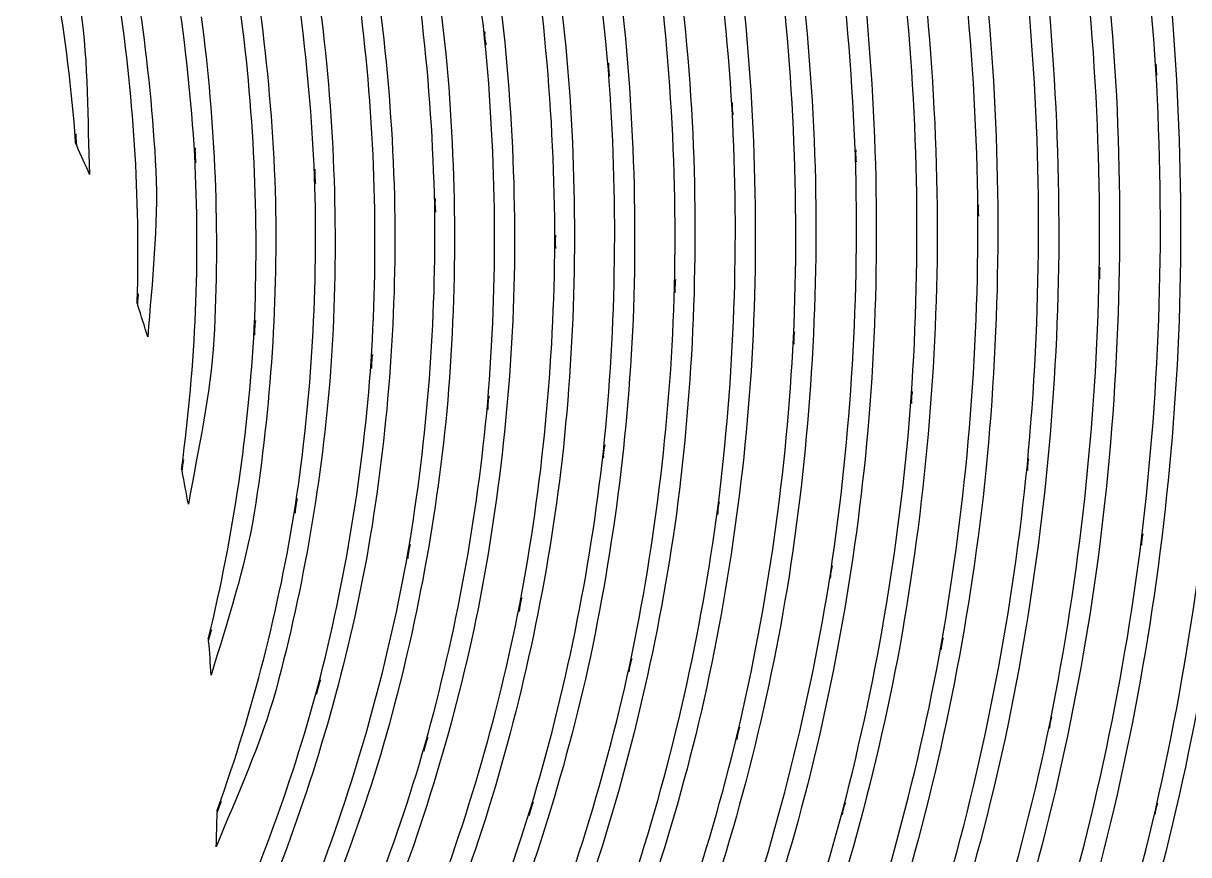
# Model space of a CAD drawing. Extents: x 289 to 439, y 190 to 340.
# Drawn here: x 395.28 to 420.6, y 263.85 to 281.93 of the extents above; entities that cross this region are included whole.
import ezdxf

# ---------------------------------------------------------------- set-up
doc = ezdxf.new("R2010")
doc.units = 0
doc.layers.add('seconds_wheel', color=7, linetype='CONTINUOUS')

msp = doc.modelspace()

# ---------------------------------------------------------------- linework, layer by layer
at = {"layer": 'seconds_wheel', "color": 7}
for p, q in [((405.332905, 281.459933), (405.303047, 281.747266)), ((405.304218, 281.603792), (405.304211, 281.603792)), ((407.991814, 280.919389), (407.991809, 280.919389)), ((408.016237, 280.780955), (407.993748, 281.058594)), ((419.888048, 280.917449), (419.888048, 280.917449)), ((419.905884, 280.800733), (419.891538, 281.034555)), ((410.679796, 280.065917), (410.679796, 280.065917)), ((410.699959, 279.934078), (410.684836, 280.202023)), ((396.439905, 279.269062), (396.421679, 279.5277)), ((399.004583, 279.061608), (399.004583, 279.061608)), ((399.029012, 278.901071), (399.011173, 279.223305)), ((413.375537, 278.917746), (413.367005, 279.177161)), ((413.359251, 279.046482), (413.359251, 279.046482)), ((401.608036, 278.598616), (401.608036, 278.598616)), ((401.628588, 278.444285), (401.616956, 278.754883)), ((404.235918, 277.822309), (404.230489, 278.121278)), ((404.218856, 277.971211), (404.218856, 277.971211)), ((416.02165, 277.856821), (416.021644, 277.856821)), ((416.034054, 277.732348), (416.032119, 277.982843)), ((406.842861, 277.033207), (406.843243, 277.322093)), ((406.829281, 277.179395), (406.829289, 277.179395)), ((418.667752, 276.377886), (418.671628, 276.619852)), ((409.440888, 276.077755), (409.447478, 276.355784)), ((418.658446, 276.500806), (418.658446, 276.500806)), ((397.769938, 275.793135), (397.778081, 276.042857)), ((409.431192, 276.218126), (409.431192, 276.218126)), ((400.298166, 275.309594), (400.298166, 275.309594)), ((400.305922, 275.147507), (400.321821, 275.469351)), ((412.014869, 275.088954), (412.014869, 275.088954)), ((412.021075, 274.954402), (412.033871, 275.223122)), ((402.839189, 274.578658), (402.839189, 274.578658)), ((402.843842, 274.421224), (402.864394, 274.731049)), ((405.37169, 273.530141), (405.397282, 273.82872)), ((414.573342, 273.796148), (414.573342, 273.796148)), ((414.576058, 273.664694), (414.594281, 273.922947)), ((405.370527, 273.682145), (405.37052, 273.682145)), ((407.881687, 272.473092), (407.912319, 272.760427)), ((407.883624, 272.619669), (407.883622, 272.619669)), ((398.72927, 272.191575), (398.763392, 272.435867)), ((417.095758, 272.207474), (417.120187, 272.457196)), ((417.096145, 272.331947), (417.09614, 272.331947)), ((401.183822, 271.281104), (401.233066, 271.599458)), ((410.365319, 271.251245), (410.40138, 271.527335)), ((401.193128, 271.443964), (401.193128, 271.443964)), ((410.370359, 271.389677), (410.370359, 271.389677)), ((419.573571, 270.585066), (419.603042, 270.825868)), ((419.577447, 270.707212), (419.577447, 270.707212)), ((403.631394, 270.293853), (403.684518, 270.599801)), ((403.643414, 270.449347), (403.643414, 270.449347)), ((412.814441, 269.864599), (412.855156, 270.12983)), ((412.822584, 269.998764), (412.822584, 269.998764)), ((406.052598, 269.142969), (406.109212, 269.436895)), ((406.067331, 269.29381), (406.067331, 269.29381)), ((399.306265, 268.502768), (399.365979, 268.745123)), ((415.220133, 268.314315), (415.26589, 268.569853)), ((415.230992, 268.443054), (415.230992, 268.443054)), ((408.438515, 267.829998), (408.499005, 268.111901)), ((408.455577, 267.974633), (408.455577, 267.974633)), ((401.652241, 267.344127), (401.734449, 267.655502)), ((401.678609, 267.505051), (401.678609, 267.505051)), ((417.574644, 266.602722), (417.624278, 266.847788)), ((417.588603, 266.729131), (417.588603, 266.729131)), ((403.983483, 266.105995), (404.068405, 266.404574)), ((410.781003, 266.354551), (410.844983, 266.625211)), ((410.800779, 266.495309), (410.800779, 266.495309)), ((404.011402, 266.258386), (404.011402, 266.258386)), ((399.490451, 264.765103), (399.580025, 265.012498)), ((406.270909, 264.70849), (406.358157, 264.994659)), ((413.071529, 264.719735), (413.139388, 264.97915)), ((419.868659, 264.729428), (419.923336, 264.965964)), ((406.300767, 264.855451), (406.300767, 264.855451)), ((413.093631, 264.853901), (413.093631, 264.853901)), ((419.884945, 264.849635), (419.884945, 264.849635))]:
    msp.add_line(p, q, dxfattribs=at)
for points in [[(414.517505, 291.789601), (415.397877, 288.546305), (415.985092, 285.230931), (416.274079, 281.882984)], [(419.888048, 280.917449), (419.665072, 284.450526), (419.127295, 287.95656), (418.280375, 291.394081)], [(417.461804, 290.997009), (418.285588, 287.606996), (418.804911, 284.149896), (419.013251, 280.667341)], [(420.410367, 290.02876), (421.168628, 286.492173), (421.609495, 282.895524), (421.72838, 279.280305)], [(405.304211, 281.603792), (405.011155, 284.36112), (404.469583, 287.085798), (403.684518, 289.745304)], [(407.991809, 280.919389), (407.74996, 283.809103), (407.247962, 286.670691), (406.490772, 289.469991)], [(400.158958, 289.344744), (400.933731, 286.867355), (401.480904, 284.324819), (401.793775, 281.748042)], [(402.912478, 289.262537), (403.669591, 286.648354), (404.187079, 283.971297), (404.460048, 281.263335)], [(405.702446, 289.015144), (406.433138, 286.261703), (406.912652, 283.448268), (407.1364, 280.608401)], [(410.679796, 280.065917), (410.497863, 283.088677), (410.044549, 286.088796), (409.323782, 289.030267)], [(408.520333, 288.601399), (409.215725, 285.708541), (409.648222, 282.759057), (409.813916, 279.788277)], [(413.359251, 279.046482), (413.246121, 282.200298), (412.849767, 285.337086), (412.175016, 288.419924)], [(411.357222, 288.019751), (412.008699, 284.985437), (412.385711, 281.898909), (412.484065, 278.797151)], [(416.021644, 277.856813), (415.986583, 281.140013), (415.657462, 284.413465), (415.037497, 287.637794)], [(414.205354, 287.269426), (414.803983, 284.093899), (415.116286, 280.871473), (415.138704, 277.64006)], [(418.658446, 276.500801), (418.709772, 279.912078), (418.456482, 283.320553), (417.900365, 286.68661)], [(399.004586, 279.061608), (398.86157, 281.451884), (398.499597, 283.82364), (397.922334, 286.147621)], [(417.056976, 286.345382), (417.593238, 283.02861), (417.830953, 279.670693), (417.768526, 276.31119)], [(396.417034, 279.359797), (396.244819, 281.622582), (395.864575, 283.864401), (395.279722, 286.057273)], [(401.608024, 278.598616), (401.502879, 281.116425), (401.168094, 283.618974), (400.607201, 286.075885)], [(397.149515, 285.66757), (397.699114, 283.388379), (398.036523, 281.063668), (398.159644, 278.722312)], [(404.218856, 277.971211), (404.160166, 280.61715), (403.861483, 283.251894), (403.325446, 285.843615)], [(399.817725, 285.623752), (400.352819, 283.21178), (400.664973, 280.756623), (400.751851, 278.287628)], [(402.521611, 285.415909), (403.033012, 282.871706), (403.311019, 280.286348), (403.352978, 277.691634)], [(406.829289, 277.179395), (406.826056, 279.951672), (406.572344, 282.717872), (406.069658, 285.444216)], [(419.902394, 285.248782), (420.367423, 281.791763), (420.521962, 278.300126), (420.365386, 274.815581)], [(405.251087, 285.046757), (405.730932, 282.367081), (405.965809, 279.649797), (405.954105, 276.92735)], [(409.431192, 276.218126), (409.492514, 279.117501), (409.292002, 282.01601), (408.831708, 284.879244)], [(408.000341, 284.50854), (408.439299, 281.693987), (408.621698, 278.845781), (408.547475, 275.998263)], [(412.014869, 275.088954), (412.149732, 278.114397), (412.012041, 281.145175), (411.602677, 284.145592)], [(410.759288, 283.802419), (411.14861, 280.851705), (411.270532, 277.872277), (411.124563, 274.899725)], [(414.573342, 273.796148), (414.78997, 276.943554), (414.72416, 280.103817), (414.375583, 283.239386)], [(413.520172, 282.927622), (413.850997, 279.841246), (413.902832, 276.731777), (413.676442, 273.636001)], [(397.756368, 275.878833), (397.821361, 278.14746), (397.677739, 280.416545), (397.325172, 282.658514)], [(400.298166, 275.309594), (400.405688, 277.701963), (400.294034, 280.098642), (399.962749, 282.470449)], [(396.520949, 282.232747), (396.698762, 281.042986), (396.665747, 279.837886), (396.721424, 278.63739)], [(402.839189, 274.578658), (402.997358, 277.093486), (402.926139, 279.617259), (402.625142, 282.119133)], [(417.09614, 272.331947), (417.404297, 275.601183), (417.419427, 278.891057), (417.139957, 282.162951)], [(399.144178, 282.07105), (399.45231, 279.747224), (399.545237, 277.400554), (399.422981, 275.059486)], [(416.274079, 281.882984), (416.537139, 278.662201), (416.510646, 275.424849), (416.195364, 272.208638)], [(401.793775, 281.748042), (402.07339, 279.294631), (402.126802, 276.821296), (401.955473, 274.358018)], [(405.303047, 281.747266), (405.307957, 281.699587), (405.299451, 281.651486), (405.304218, 281.603792)], [(405.37052, 273.682145), (405.588527, 276.319214), (405.566672, 278.970549), (405.304211, 281.603792)], [(405.304211, 281.603792), (405.309391, 281.555067), (405.327883, 281.508678), (405.332905, 281.459933)], [(404.460048, 281.263335), (404.702945, 278.678947), (404.709227, 276.078129), (404.479823, 273.492527)], [(407.883622, 272.619669), (408.170308, 275.377389), (408.206815, 278.155038), (407.991809, 280.919389)], [(407.993748, 281.058594), (407.997495, 281.012237), (407.988197, 280.965754), (407.991814, 280.919389)], [(407.991809, 280.919389), (407.995726, 280.872596), (408.01246, 280.82776), (408.016237, 280.780955)], [(419.577447, 270.707212), (419.985282, 274.094701), (420.089228, 277.51151), (419.888048, 280.917449)], [(419.891538, 281.034555), (419.893931, 280.995493), (419.885742, 280.956512), (419.888048, 280.917449)], [(419.888048, 280.917449), (419.890543, 280.878092), (419.903479, 280.840096), (419.905884, 280.800733)], [(407.1364, 280.608401), (407.333614, 277.893279), (407.283328, 275.16642), (406.987109, 272.460296)], [(419.013251, 280.667341), (419.200072, 277.312489), (419.085447, 273.947714), (418.672018, 270.612984)], [(410.370359, 271.389677), (410.734373, 274.266756), (410.838126, 277.170193), (410.679796, 280.065917)], [(410.684836, 280.202023), (410.68745, 280.156599), (410.677312, 280.111346), (410.679796, 280.065917)], [(410.679796, 280.065917), (410.682471, 280.021451), (410.697401, 279.978555), (410.699959, 279.934078)], [(409.813916, 279.788277), (409.956415, 276.942533), (409.840788, 274.090356), (409.469193, 271.265594)], [(396.421679, 279.5277), (396.425681, 279.471723), (396.4133, 279.415787), (396.417026, 279.359797)], [(396.415863, 279.321796), (396.416423, 279.334464), (396.417874, 279.347126), (396.417034, 279.359797)], [(396.427885, 279.295427), (396.42396, 279.30426), (396.419796, 279.312968), (396.415863, 279.321796)], [(396.417026, 279.359797), (396.418681, 279.338054), (396.423329, 279.316748), (396.427885, 279.295427)], [(396.721424, 278.63739), (396.631939, 278.850294), (396.533384, 279.058286), (396.439905, 279.269062)], [(398.72423, 272.273007), (399.026533, 274.522714), (399.120821, 276.794558), (399.004586, 279.061608)], [(399.011173, 279.223305), (399.014182, 279.169313), (399.001814, 279.115604), (399.004583, 279.061608)], [(399.004583, 279.061608), (399.007824, 279.007458), (399.025998, 278.955238), (399.029012, 278.901071)], [(413.367005, 279.177161), (413.368456, 279.133458), (413.357905, 279.090185), (413.359251, 279.046482)], [(412.484065, 278.797151), (412.562874, 275.822431), (412.373264, 272.846787), (411.917542, 269.90609)], [(412.822584, 269.998764), (413.272808, 272.992682), (413.452522, 276.02063), (413.359251, 279.046482)], [(413.359251, 279.046482), (413.360804, 279.003167), (413.374089, 278.961067), (413.375537, 278.917746)], [(398.159644, 278.722312), (398.212292, 277.51613), (398.077963, 276.315451), (397.982435, 275.112996)], [(401.193115, 271.443964), (401.549906, 273.811342), (401.689318, 276.205844), (401.608024, 278.598616)], [(401.616956, 278.754883), (401.618941, 278.702628), (401.60626, 278.650874), (401.608036, 278.598616)], [(401.608036, 278.598616), (401.6102, 278.546653), (401.626613, 278.496261), (401.628588, 278.444285)], [(400.751851, 278.287628), (400.815325, 275.945035), (400.66259, 273.602032), (400.296615, 271.287309)], [(404.230489, 278.121278), (404.231431, 278.070997), (404.218103, 278.021488), (404.218856, 277.971211)], [(403.643414, 270.449347), (404.063769, 272.933984), (404.256631, 275.45134), (404.218856, 277.971211)], [(404.218856, 277.971211), (404.219976, 277.921159), (404.234982, 277.872371), (404.235918, 277.822309)], [(415.230992, 268.443046), (415.776001, 271.55111), (416.040814, 274.701458), (416.021644, 277.856813)], [(416.032119, 277.982843), (416.032475, 277.940604), (416.021392, 277.89906), (416.02165, 277.856821)], [(416.021644, 277.856821), (416.022077, 277.815042), (416.033702, 277.774129), (416.034054, 277.732348)], [(403.352978, 277.691634), (403.374726, 275.22202), (403.170003, 272.756077), (402.741861, 270.323711)], [(415.138704, 277.64006), (415.145289, 274.535189), (414.872193, 271.436737), (414.323234, 268.381011)], [(406.843243, 277.322093), (406.843243, 277.274198), (406.829538, 277.227288), (406.829281, 277.179395)], [(406.067331, 269.29381), (406.559866, 271.893961), (406.815167, 274.53314), (406.829289, 277.179395)], [(406.829289, 277.179395), (406.829289, 277.130357), (406.842963, 277.08225), (406.842861, 277.033207)], [(405.954105, 276.92735), (405.925527, 274.332426), (405.660133, 271.746022), (405.161902, 269.199195)], [(418.671628, 276.619852), (418.670941, 276.57985), (418.659222, 276.540805), (418.658446, 276.500806)], [(409.447478, 276.355784), (409.446358, 276.30949), (409.432447, 276.264413), (409.431192, 276.218126)], [(417.768526, 276.31119), (417.693697, 273.080261), (417.328395, 269.862993), (416.678518, 266.697336)], [(417.588603, 266.729126), (418.236624, 269.948029), (418.594662, 273.21799), (418.658446, 276.500801)], [(418.658446, 276.500806), (418.657835, 276.459636), (418.668459, 276.419056), (418.667752, 276.377886)], [(397.778081, 276.042857), (397.776248, 275.987608), (397.758476, 275.934064), (397.756368, 275.878833)], [(408.455577, 267.974633), (409.029207, 270.687494), (409.356104, 273.446279), (409.431192, 276.218126)], [(409.431192, 276.218126), (409.430199, 276.171137), (409.442018, 276.124746), (409.440888, 276.077755)], [(397.752102, 275.845872), (397.752942, 275.856919), (397.755943, 275.867737), (397.756368, 275.878833)], [(397.759858, 275.822606), (397.757338, 275.830395), (397.75463, 275.838085), (397.752102, 275.845872)], [(397.756368, 275.878833), (397.755834, 275.860019), (397.758048, 275.841323), (397.759858, 275.822606)], [(397.982435, 275.112996), (397.913952, 275.340809), (397.842832, 275.56727), (397.769938, 275.793135)], [(408.547475, 275.998263), (408.459769, 273.277307), (408.12474, 270.570292), (407.547042, 267.909877)], [(399.310918, 268.589629), (399.846231, 270.794594), (400.176824, 273.043576), (400.298166, 275.309594)], [(400.298166, 275.309594), (400.295722, 275.255439), (400.308582, 275.201657), (400.305922, 275.147507)], [(400.321821, 275.469351), (400.319171, 275.415454), (400.301052, 275.363473), (400.298166, 275.309594)], [(399.422981, 275.059486), (399.348985, 273.848877), (399.074881, 272.665551), (398.866925, 271.471885)], [(410.800779, 266.495309), (411.463046, 269.317579), (411.870054, 272.193579), (412.014869, 275.088954)], [(412.014869, 275.088954), (412.012859, 275.044004), (412.023198, 274.999349), (412.021075, 274.954402)], [(412.033871, 275.223122), (412.031733, 275.177908), (412.01713, 275.134161), (412.014869, 275.088954)], [(411.124563, 274.899725), (410.968651, 272.05562), (410.555319, 269.232029), (409.890694, 266.46235)], [(420.365386, 274.815581), (420.200492, 271.458659), (419.734955, 268.123524), (418.974863, 264.849635)], [(419.884945, 264.849622), (420.644744, 268.17639), (421.105791, 271.564331), (421.261512, 274.973001)], [(401.678609, 267.505051), (402.280929, 269.822711), (402.670082, 272.190069), (402.839189, 274.578658)], [(402.839189, 274.578658), (402.835888, 274.52615), (402.847345, 274.473724), (402.843842, 274.421224)], [(402.864394, 274.731049), (402.860953, 274.679559), (402.842834, 274.630127), (402.839189, 274.578658)], [(401.955473, 274.358018), (401.773763, 272.020951), (401.376879, 269.706531), (400.770464, 267.442232)], [(405.397282, 273.82872), (405.393006, 273.779127), (405.374979, 273.731718), (405.370527, 273.682145)], [(413.093631, 264.853901), (413.854117, 267.784381), (414.349966, 270.776779), (414.573342, 273.796148)], [(414.573342, 273.796148), (414.570328, 273.752333), (414.579181, 273.708503), (414.576058, 273.664694)], [(414.594281, 273.922947), (414.591224, 273.880125), (414.576511, 273.838958), (414.573342, 273.796148)], [(404.479823, 273.492527), (404.24344, 271.034569), (403.781886, 268.603781), (403.102093, 266.229691)], [(404.011402, 266.258386), (404.689573, 268.6866), (405.144914, 271.171158), (405.37052, 273.682145)], [(405.37052, 273.682145), (405.366335, 273.631544), (405.376035, 273.580729), (405.37169, 273.530141)], [(413.676442, 273.636001), (413.443918, 270.669758), (412.944111, 267.731056), (412.183549, 264.854677)], [(407.912319, 272.760427), (407.907208, 272.712713), (407.888896, 272.667363), (407.883624, 272.619669)], [(406.300767, 264.855451), (407.062696, 267.390432), (407.592926, 269.98886), (407.883622, 272.619669)], [(407.883622, 272.619669), (407.878559, 272.570967), (407.8869, 272.521781), (407.881687, 272.473092)], [(398.71725, 272.244312), (398.720035, 272.253779), (398.722827, 272.263243), (398.72423, 272.273007)], [(398.722293, 272.222984), (398.720791, 272.230152), (398.718765, 272.237147), (398.71725, 272.244312)], [(398.724227, 272.273007), (398.722013, 272.256431), (398.722191, 272.239707), (398.722293, 272.222984)], [(398.763392, 272.435867), (398.755692, 272.380435), (398.7322, 272.328393), (398.724227, 272.273007)], [(406.987109, 272.460296), (406.687306, 269.882262), (406.152535, 267.337535), (405.390682, 264.856227)], [(415.326383, 263.053896), (416.193103, 266.087462), (416.785465, 269.192246), (417.09614, 272.331947)], [(417.09614, 272.331947), (417.09224, 272.290555), (417.099744, 272.248861), (417.095758, 272.207474)], [(417.120187, 272.457196), (417.116096, 272.414788), (417.10034, 272.374341), (417.096145, 272.331947)], [(398.866925, 271.471885), (398.8217, 271.712076), (398.779288, 271.95311), (398.72927, 272.191575)], [(416.195364, 272.208638), (415.877511, 269.12063), (415.281812, 266.067986), (414.416685, 263.086468)], [(401.233066, 271.599458), (401.224852, 271.546451), (401.201571, 271.496932), (401.193128, 271.443964)], [(410.40138, 271.527335), (410.395322, 271.480588), (410.376559, 271.436401), (410.370359, 271.389677)], [(400.296615, 271.287309), (400.095443, 270.085165), (399.710709, 268.927362), (399.363652, 267.759812)], [(399.507887, 264.861267), (400.271281, 266.99914), (400.835676, 269.202156), (401.193115, 271.443964)], [(401.193128, 271.443964), (401.185006, 271.390084), (401.192161, 271.33496), (401.183822, 271.281104)], [(409.469193, 271.265594), (409.0976, 268.568863), (408.481347, 265.911874), (407.628861, 263.326496)], [(408.538169, 263.294698), (409.391951, 265.932291), (410.005621, 268.641497), (410.370359, 271.389677)], [(410.370359, 271.389677), (410.36455, 271.343773), (410.371249, 271.297137), (410.365319, 271.251245)], [(417.490499, 261.099561), (418.47163, 264.233249), (419.170702, 267.448778), (419.577447, 270.707212)], [(419.577447, 270.707212), (419.57257, 270.666685), (419.578542, 270.625584), (419.573571, 270.585066)], [(419.603042, 270.825868), (419.598109, 270.785627), (419.582469, 270.747442), (419.577447, 270.707212)], [(401.749958, 263.537051), (402.591237, 265.778452), (403.225588, 268.092034), (403.643414, 270.449347)], [(403.643414, 270.449347), (403.634724, 270.397983), (403.640278, 270.345193), (403.631394, 270.293853)], [(403.684518, 270.599801), (403.675629, 270.548462), (403.652506, 270.500648), (403.643414, 270.449347)], [(418.672018, 270.612984), (418.259836, 267.407387), (417.560537, 264.245923), (416.583127, 261.165093)], [(402.741861, 270.323711), (402.316942, 268.018399), (401.679637, 265.75763), (400.839873, 263.568848)], [(410.715471, 261.576125), (411.669882, 264.314825), (412.375557, 267.133298), (412.822584, 269.998764)], [(412.822584, 269.998764), (412.815907, 269.954367), (412.821235, 269.908984), (412.814441, 269.864599)], [(412.855156, 270.12983), (412.848329, 270.085236), (412.829538, 270.043338), (412.822584, 269.998764)], [(411.917542, 269.90609), (411.465225, 267.09279), (410.758631, 264.326932), (409.807712, 261.640881)], [(406.109212, 269.436895), (406.099771, 269.387991), (406.076948, 269.342675), (406.067331, 269.29381)], [(405.161902, 269.199195), (404.670004, 266.779412), (403.956321, 264.410308), (403.032297, 262.120546)], [(403.940053, 262.055013), (404.867999, 264.398212), (405.580674, 266.820872), (406.067331, 269.29381)], [(406.067331, 269.29381), (406.057911, 269.244067), (406.062192, 269.192682), (406.052598, 269.142969)], [(399.365979, 268.745123), (399.352727, 268.69162), (399.324424, 268.64306), (399.310918, 268.589629)], [(421.097875, 268.852144), (420.583076, 265.531912), (419.771968, 262.265028), (418.674344, 259.089388)], [(419.579387, 258.993998), (420.682776, 262.222733), (421.494703, 265.543191), (422.00602, 268.916513)], [(399.299283, 268.557055), (399.302523, 268.568125), (399.308085, 268.578424), (399.310918, 268.589629)], [(399.302386, 268.532239), (399.30152, 268.540568), (399.300146, 268.548728), (399.299283, 268.557055)], [(399.310918, 268.589629), (399.306344, 268.570792), (399.304567, 268.551483), (399.302386, 268.532239)], [(399.363652, 267.759812), (399.343571, 268.007232), (399.331373, 268.256804), (399.306265, 268.502768)], [(412.825297, 259.706703), (413.887666, 262.540873), (414.693136, 265.464315), (415.230992, 268.443046)], [(415.230992, 268.443054), (415.223539, 268.400548), (415.227693, 268.356804), (415.220133, 268.314315)], [(415.26589, 268.569853), (415.258198, 268.526598), (415.238799, 268.486278), (415.230992, 268.443054)], [(414.323234, 268.381011), (413.782023, 265.454584), (412.977477, 262.583721), (411.920255, 259.802099)], [(407.547042, 267.909877), (406.979554, 265.377523), (406.182134, 262.903088), (405.165392, 260.515589)], [(406.070047, 260.419422), (407.092567, 262.860332), (407.891645, 265.388932), (408.455577, 267.974633)], [(408.455577, 267.974633), (408.445512, 267.927035), (408.44873, 267.877565), (408.438515, 267.829998)], [(408.499005, 268.111901), (408.488912, 268.064877), (408.465825, 268.021622), (408.455577, 267.974633)], [(401.734449, 267.655502), (401.720744, 267.603667), (401.692538, 267.55682), (401.678609, 267.505051)], [(399.314408, 261.134072), (400.297079, 263.180634), (401.088762, 265.312828), (401.678609, 267.505051)], [(400.770464, 267.442232), (400.444101, 266.265793), (399.930567, 265.156578), (399.471839, 264.026411)], [(401.678609, 267.505051), (401.664907, 267.452324), (401.666164, 267.396798), (401.652241, 267.344127)], [(416.678518, 266.697336), (416.0396, 263.659431), (415.128525, 260.685645), (413.956409, 257.811315)], [(414.857188, 257.682961), (416.036955, 260.610587), (416.95139, 263.637807), (417.588603, 266.729126)], [(417.588603, 266.729131), (417.580218, 266.687485), (417.583123, 266.64435), (417.574644, 266.602722)], [(417.624278, 266.847788), (417.616018, 266.807233), (417.596957, 266.769665), (417.588603, 266.729131)], [(404.068405, 266.404574), (404.054109, 266.354133), (404.025898, 266.30876), (404.011402, 266.258386)], [(409.890694, 266.46235), (409.23925, 263.81916), (408.348462, 261.241607), (407.230627, 258.759401)], [(408.13218, 258.632989), (409.257419, 261.167977), (410.150971, 263.798944), (410.800779, 266.495309)], [(410.800779, 266.495309), (410.789933, 266.449089), (410.791987, 266.400743), (410.781003, 266.354551)], [(410.844983, 266.625211), (410.834376, 266.580615), (410.811518, 266.539872), (410.800779, 266.495309)], [(403.102093, 266.229691), (402.438395, 263.980824), (401.568284, 261.798676), (400.50407, 259.709424)], [(401.406012, 259.582238), (402.477101, 261.723512), (403.34933, 263.957541), (404.011402, 266.258386)], [(404.011402, 266.258386), (403.997481, 266.208538), (403.997593, 266.155792), (403.983483, 266.105995)], [(399.580025, 265.012498), (399.560958, 264.95986), (399.527223, 264.913806), (399.5079, 264.861267)], [(406.358157, 264.994659), (406.343508, 264.946532), (406.315589, 264.903519), (406.300767, 264.855451)], [(413.139388, 264.97915), (413.128079, 264.936063), (413.10506, 264.896955), (413.093631, 264.853901)], [(419.923336, 264.965964), (419.914136, 264.926097), (419.894234, 264.889481), (419.884945, 264.849635)], [(399.471839, 264.026411), (399.477385, 264.272838), (399.489934, 264.517466), (399.490451, 264.765103)], [(399.5079, 264.861267), (399.500348, 264.840112), (399.49656, 264.817903), (399.491227, 264.796124)], [(399.491227, 264.796124), (399.49124, 264.806914), (399.491991, 264.817516), (399.491991, 264.828309)], [(399.491991, 264.828309), (399.496652, 264.839585), (399.50367, 264.849795), (399.507887, 264.861267)], [(405.390682, 264.856227), (404.648592, 262.501248), (403.691811, 260.219721), (402.533244, 258.039321)], [(403.42898, 257.879951), (404.596514, 260.113018), (405.558211, 262.44729), (406.300767, 264.855451)], [(406.300767, 264.855451), (406.286347, 264.807477), (406.285494, 264.75642), (406.270909, 264.70849)], [(412.183549, 264.854677), (411.439967, 262.104812), (410.448751, 259.428401), (409.222574, 256.857026)], [(410.118311, 256.697655), (411.353465, 259.321648), (412.349583, 262.050772), (413.093631, 264.853901)], [(413.093631, 264.853901), (413.082222, 264.809938), (413.083057, 264.76367), (413.071529, 264.719735)], [(418.974863, 264.849635), (418.230008, 261.70496), (417.203652, 258.633536), (415.909581, 255.672404)], [(416.806867, 255.515734), (418.109484, 258.528931), (419.139849, 261.652715), (419.884945, 264.849622)], [(419.884945, 264.849635), (419.875924, 264.810134), (419.877765, 264.768911), (419.868659, 264.729428)]]:
    msp.add_open_spline(points, degree=3, dxfattribs=at)

doc.saveas('drawing.dxf')
